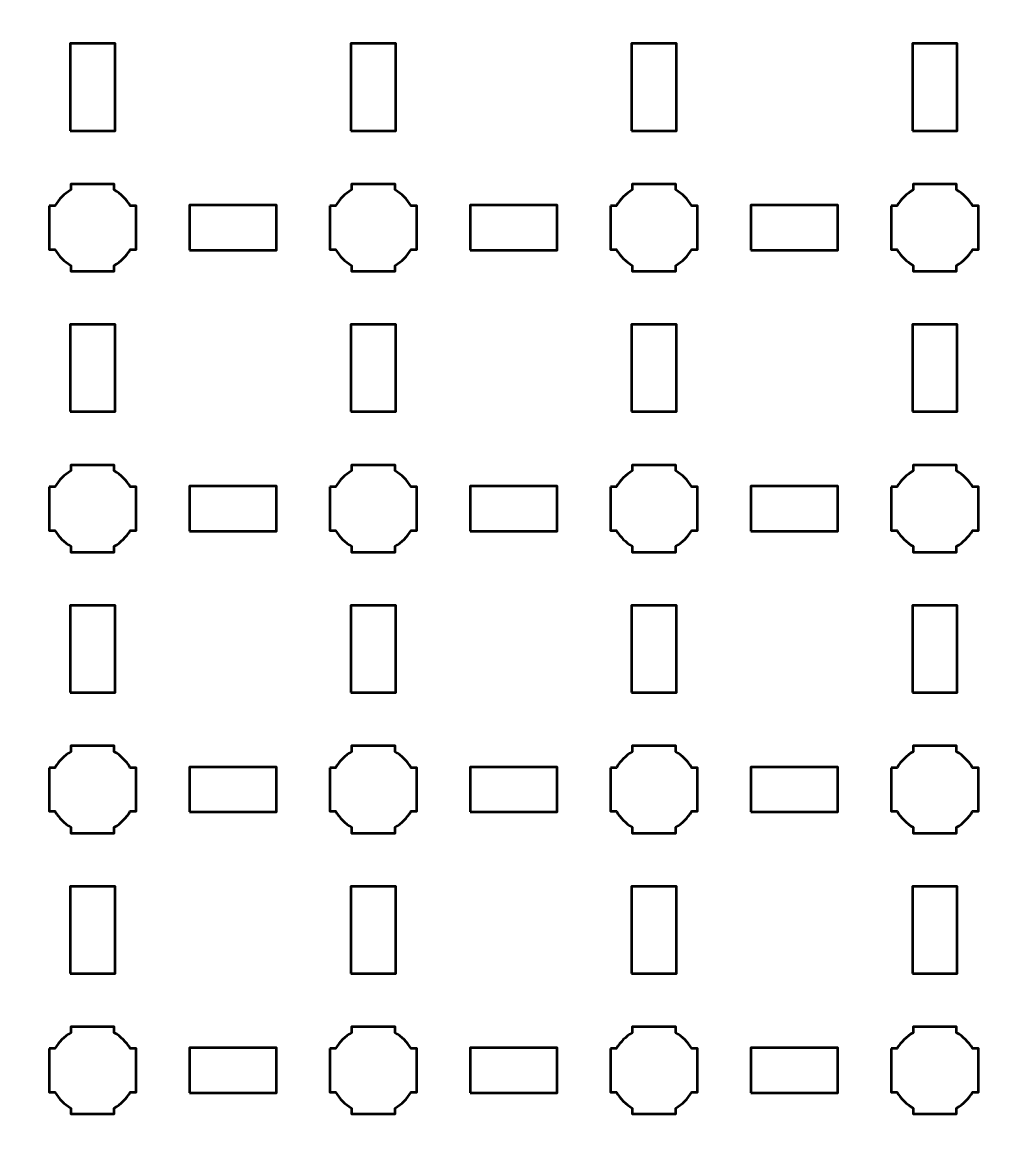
# Model space of a CAD drawing. Header units: centimetres. Extents: x -40.1 to 19.1, y -44.5 to 14.8.
# Drawn here: x -26 to -18.96, y -0.35 to 7.61 of the extents above; entities that cross this region are included whole.
import ezdxf

# ---------------------------------------------------------------- set-up
doc = ezdxf.new("R2010")
doc.units = ezdxf.units.CM
doc.header["$MEASUREMENT"] = 0
doc.layers.add('Layer 1', color=7, linetype='Continuous')

msp = doc.modelspace()

# ---------------------------------------------------------------- linework, layer by layer
at = {"layer": 'Layer 1', "color": 250, "lineweight": 53}
for points in [[(-25.66, 6.84), (-25.34, 6.84), (-25.34, 7.46), (-25.66, 7.46), (-25.66, 6.84)], [(-23.66, 6.84), (-23.34, 6.84), (-23.34, 7.46), (-23.66, 7.46), (-23.66, 6.84)], [(-21.66, 6.84), (-21.34, 6.84), (-21.34, 7.46), (-21.66, 7.46), (-21.66, 6.84)], [(-19.66, 6.84), (-19.34, 6.84), (-19.34, 7.46), (-19.66, 7.46), (-19.66, 6.84)], [(-24.81, 5.99), (-24.19, 5.99), (-24.19, 6.31), (-24.81, 6.31), (-24.81, 5.99)], [(-22.81, 5.99), (-22.19, 5.99), (-22.19, 6.31), (-22.81, 6.31), (-22.81, 5.99)], [(-20.81, 5.99), (-20.19, 5.99), (-20.19, 6.31), (-20.81, 6.31), (-20.81, 5.99)], [(-25.66, 4.84), (-25.34, 4.84), (-25.34, 5.46), (-25.66, 5.46), (-25.66, 4.84)], [(-23.66, 4.84), (-23.34, 4.84), (-23.34, 5.46), (-23.66, 5.46), (-23.66, 4.84)], [(-21.66, 4.84), (-21.34, 4.84), (-21.34, 5.46), (-21.66, 5.46), (-21.66, 4.84)], [(-19.66, 4.84), (-19.34, 4.84), (-19.34, 5.46), (-19.66, 5.46), (-19.66, 4.84)], [(-24.81, 3.99), (-24.19, 3.99), (-24.19, 4.31), (-24.81, 4.31), (-24.81, 3.99)], [(-22.81, 3.99), (-22.19, 3.99), (-22.19, 4.31), (-22.81, 4.31), (-22.81, 3.99)], [(-20.81, 3.99), (-20.19, 3.99), (-20.19, 4.31), (-20.81, 4.31), (-20.81, 3.99)], [(-25.66, 2.84), (-25.34, 2.84), (-25.34, 3.46), (-25.66, 3.46), (-25.66, 2.84)], [(-23.66, 2.84), (-23.34, 2.84), (-23.34, 3.46), (-23.66, 3.46), (-23.66, 2.84)], [(-21.66, 2.84), (-21.34, 2.84), (-21.34, 3.46), (-21.66, 3.46), (-21.66, 2.84)], [(-19.66, 2.84), (-19.34, 2.84), (-19.34, 3.46), (-19.66, 3.46), (-19.66, 2.84)], [(-24.81, 1.99), (-24.19, 1.99), (-24.19, 2.31), (-24.81, 2.31), (-24.81, 1.99)], [(-22.81, 1.99), (-22.19, 1.99), (-22.19, 2.31), (-22.81, 2.31), (-22.81, 1.99)], [(-20.81, 1.99), (-20.19, 1.99), (-20.19, 2.31), (-20.81, 2.31), (-20.81, 1.99)], [(-25.66, 0.84), (-25.34, 0.84), (-25.34, 1.46), (-25.66, 1.46), (-25.66, 0.84)], [(-23.66, 0.84), (-23.34, 0.84), (-23.34, 1.46), (-23.66, 1.46), (-23.66, 0.84)], [(-21.66, 0.84), (-21.34, 0.84), (-21.34, 1.46), (-21.66, 1.46), (-21.66, 0.84)], [(-19.66, 0.84), (-19.34, 0.84), (-19.34, 1.46), (-19.66, 1.46), (-19.66, 0.84)], [(-24.81, -0.01), (-24.19, -0.01), (-24.19, 0.31), (-24.81, 0.31), (-24.81, -0.01)], [(-22.81, -0.01), (-22.19, -0.01), (-22.19, 0.31), (-22.81, 0.31), (-22.81, -0.01)], [(-20.81, -0.01), (-20.19, -0.01), (-20.19, 0.31), (-20.81, 0.31), (-20.81, -0.01)]]:
    msp.add_lwpolyline(points, close=True, dxfattribs=at)
msp.add_open_spline([(-40.15, -44), (-40.15, -44), (-40.15, 14.3), (-40.15, 14.3), (-40.15, 14.3), (-40.15, 14.57609), (-39.92609, 14.8), (-39.65, 14.8), (-39.65, 14.8), (-39.65, 14.8), (18.65, 14.8), (18.65, 14.8), (18.65, 14.8), (18.92609, 14.8), (19.15, 14.57609), (19.15, 14.3), (19.15, 14.3), (19.15, 14.3), (19.15, -44), (19.15, -44), (19.15, -44), (19.15, -44.27609), (18.92609, -44.5), (18.65, -44.5), (18.65, -44.5), (18.65, -44.5), (-39.65, -44.5), (-39.65, -44.5), (-39.65, -44.5), (-39.92609, -44.5), (-40.15, -44.27609), (-40.15, -44)], degree=3, knots=[0, 0, 0, 0, 0.125, 0.125, 0.125, 0.125, 0.25, 0.25, 0.25, 0.25, 0.375, 0.375, 0.375, 0.375, 0.5, 0.5, 0.5, 0.5, 0.625, 0.625, 0.625, 0.625, 0.75, 0.75, 0.75, 0.75, 0.875, 0.875, 0.875, 0.875, 1, 1, 1, 1], dxfattribs=at)
at = {"layer": 'Layer 1', "lineweight": 53}
for points in [[(-25.81, 6.305), (-25.81, 6.305), (-25.76851, 6.305), (-25.76851, 6.305), (-25.76851, 6.305), (-25.74128, 6.35205), (-25.70205, 6.39128), (-25.655, 6.41851), (-25.655, 6.41851), (-25.655, 6.41851), (-25.655, 6.46), (-25.655, 6.46), (-25.655, 6.46), (-25.655, 6.46), (-25.5, 6.46), (-25.5, 6.46), (-25.5, 6.46), (-25.5, 6.46), (-25.345, 6.46), (-25.345, 6.46), (-25.345, 6.46), (-25.345, 6.46), (-25.345, 6.41851), (-25.345, 6.41851), (-25.345, 6.41851), (-25.29795, 6.39128), (-25.25872, 6.35205), (-25.23149, 6.305), (-25.23149, 6.305), (-25.23149, 6.305), (-25.19, 6.305), (-25.19, 6.305), (-25.19, 6.305), (-25.19, 6.305), (-25.19, 6.15), (-25.19, 6.15), (-25.19, 6.15), (-25.19, 6.15), (-25.19, 5.995), (-25.19, 5.995), (-25.19, 5.995), (-25.19, 5.995), (-25.23149, 5.995), (-25.23149, 5.995), (-25.23149, 5.995), (-25.25872, 5.94795), (-25.29795, 5.90872), (-25.345, 5.88149), (-25.345, 5.88149), (-25.345, 5.88149), (-25.345, 5.84), (-25.345, 5.84), (-25.345, 5.84), (-25.345, 5.84), (-25.5, 5.84), (-25.5, 5.84), (-25.5, 5.84), (-25.5, 5.84), (-25.655, 5.84), (-25.655, 5.84), (-25.655, 5.84), (-25.655, 5.84), (-25.655, 5.88149), (-25.655, 5.88149), (-25.655, 5.88149), (-25.70205, 5.90872), (-25.74128, 5.94795), (-25.76851, 5.995), (-25.76851, 5.995), (-25.76851, 5.995), (-25.81, 5.995), (-25.81, 5.995), (-25.81, 5.995), (-25.81, 5.995), (-25.81, 6.15), (-25.81, 6.15), (-25.81, 6.15), (-25.81, 6.15), (-25.81, 6.305), (-25.81, 6.305)], [(-23.81, 6.305), (-23.81, 6.305), (-23.76851, 6.305), (-23.76851, 6.305), (-23.76851, 6.305), (-23.74128, 6.35205), (-23.70205, 6.39128), (-23.655, 6.41851), (-23.655, 6.41851), (-23.655, 6.41851), (-23.655, 6.46), (-23.655, 6.46), (-23.655, 6.46), (-23.655, 6.46), (-23.5, 6.46), (-23.5, 6.46), (-23.5, 6.46), (-23.5, 6.46), (-23.345, 6.46), (-23.345, 6.46), (-23.345, 6.46), (-23.345, 6.46), (-23.345, 6.41851), (-23.345, 6.41851), (-23.345, 6.41851), (-23.29795, 6.39128), (-23.25872, 6.35205), (-23.23149, 6.305), (-23.23149, 6.305), (-23.23149, 6.305), (-23.19, 6.305), (-23.19, 6.305), (-23.19, 6.305), (-23.19, 6.305), (-23.19, 6.15), (-23.19, 6.15), (-23.19, 6.15), (-23.19, 6.15), (-23.19, 5.995), (-23.19, 5.995), (-23.19, 5.995), (-23.19, 5.995), (-23.23149, 5.995), (-23.23149, 5.995), (-23.23149, 5.995), (-23.25872, 5.94795), (-23.29795, 5.90872), (-23.345, 5.88149), (-23.345, 5.88149), (-23.345, 5.88149), (-23.345, 5.84), (-23.345, 5.84), (-23.345, 5.84), (-23.345, 5.84), (-23.5, 5.84), (-23.5, 5.84), (-23.5, 5.84), (-23.5, 5.84), (-23.655, 5.84), (-23.655, 5.84), (-23.655, 5.84), (-23.655, 5.84), (-23.655, 5.88149), (-23.655, 5.88149), (-23.655, 5.88149), (-23.70205, 5.90872), (-23.74128, 5.94795), (-23.76851, 5.995), (-23.76851, 5.995), (-23.76851, 5.995), (-23.81, 5.995), (-23.81, 5.995), (-23.81, 5.995), (-23.81, 5.995), (-23.81, 6.15), (-23.81, 6.15), (-23.81, 6.15), (-23.81, 6.15), (-23.81, 6.305), (-23.81, 6.305)], [(-21.81, 6.305), (-21.81, 6.305), (-21.76851, 6.305), (-21.76851, 6.305), (-21.76851, 6.305), (-21.74128, 6.35205), (-21.70205, 6.39128), (-21.655, 6.41851), (-21.655, 6.41851), (-21.655, 6.41851), (-21.655, 6.46), (-21.655, 6.46), (-21.655, 6.46), (-21.655, 6.46), (-21.5, 6.46), (-21.5, 6.46), (-21.5, 6.46), (-21.5, 6.46), (-21.345, 6.46), (-21.345, 6.46), (-21.345, 6.46), (-21.345, 6.46), (-21.345, 6.41851), (-21.345, 6.41851), (-21.345, 6.41851), (-21.29795, 6.39128), (-21.25872, 6.35205), (-21.23149, 6.305), (-21.23149, 6.305), (-21.23149, 6.305), (-21.19, 6.305), (-21.19, 6.305), (-21.19, 6.305), (-21.19, 6.305), (-21.19, 6.15), (-21.19, 6.15), (-21.19, 6.15), (-21.19, 6.15), (-21.19, 5.995), (-21.19, 5.995), (-21.19, 5.995), (-21.19, 5.995), (-21.23149, 5.995), (-21.23149, 5.995), (-21.23149, 5.995), (-21.25872, 5.94795), (-21.29795, 5.90872), (-21.345, 5.88149), (-21.345, 5.88149), (-21.345, 5.88149), (-21.345, 5.84), (-21.345, 5.84), (-21.345, 5.84), (-21.345, 5.84), (-21.5, 5.84), (-21.5, 5.84), (-21.5, 5.84), (-21.5, 5.84), (-21.655, 5.84), (-21.655, 5.84), (-21.655, 5.84), (-21.655, 5.84), (-21.655, 5.88149), (-21.655, 5.88149), (-21.655, 5.88149), (-21.70205, 5.90872), (-21.74128, 5.94795), (-21.76851, 5.995), (-21.76851, 5.995), (-21.76851, 5.995), (-21.81, 5.995), (-21.81, 5.995), (-21.81, 5.995), (-21.81, 5.995), (-21.81, 6.15), (-21.81, 6.15), (-21.81, 6.15), (-21.81, 6.15), (-21.81, 6.305), (-21.81, 6.305)], [(-19.81, 6.305), (-19.81, 6.305), (-19.76851, 6.305), (-19.76851, 6.305), (-19.76851, 6.305), (-19.74128, 6.35205), (-19.70205, 6.39128), (-19.655, 6.41851), (-19.655, 6.41851), (-19.655, 6.41851), (-19.655, 6.46), (-19.655, 6.46), (-19.655, 6.46), (-19.655, 6.46), (-19.5, 6.46), (-19.5, 6.46), (-19.5, 6.46), (-19.5, 6.46), (-19.345, 6.46), (-19.345, 6.46), (-19.345, 6.46), (-19.345, 6.46), (-19.345, 6.41851), (-19.345, 6.41851), (-19.345, 6.41851), (-19.29795, 6.39128), (-19.25872, 6.35205), (-19.23149, 6.305), (-19.23149, 6.305), (-19.23149, 6.305), (-19.19, 6.305), (-19.19, 6.305), (-19.19, 6.305), (-19.19, 6.305), (-19.19, 6.15), (-19.19, 6.15), (-19.19, 6.15), (-19.19, 6.15), (-19.19, 5.995), (-19.19, 5.995), (-19.19, 5.995), (-19.19, 5.995), (-19.23149, 5.995), (-19.23149, 5.995), (-19.23149, 5.995), (-19.25872, 5.94795), (-19.29795, 5.90872), (-19.345, 5.88149), (-19.345, 5.88149), (-19.345, 5.88149), (-19.345, 5.84), (-19.345, 5.84), (-19.345, 5.84), (-19.345, 5.84), (-19.5, 5.84), (-19.5, 5.84), (-19.5, 5.84), (-19.5, 5.84), (-19.655, 5.84), (-19.655, 5.84), (-19.655, 5.84), (-19.655, 5.84), (-19.655, 5.88149), (-19.655, 5.88149), (-19.655, 5.88149), (-19.70205, 5.90872), (-19.74128, 5.94795), (-19.76851, 5.995), (-19.76851, 5.995), (-19.76851, 5.995), (-19.81, 5.995), (-19.81, 5.995), (-19.81, 5.995), (-19.81, 5.995), (-19.81, 6.15), (-19.81, 6.15), (-19.81, 6.15), (-19.81, 6.15), (-19.81, 6.305), (-19.81, 6.305)], [(-25.81, 4.305), (-25.81, 4.305), (-25.76851, 4.305), (-25.76851, 4.305), (-25.76851, 4.305), (-25.74128, 4.35205), (-25.70205, 4.39128), (-25.655, 4.41851), (-25.655, 4.41851), (-25.655, 4.41851), (-25.655, 4.46), (-25.655, 4.46), (-25.655, 4.46), (-25.655, 4.46), (-25.5, 4.46), (-25.5, 4.46), (-25.5, 4.46), (-25.5, 4.46), (-25.345, 4.46), (-25.345, 4.46), (-25.345, 4.46), (-25.345, 4.46), (-25.345, 4.41851), (-25.345, 4.41851), (-25.345, 4.41851), (-25.29795, 4.39128), (-25.25872, 4.35205), (-25.23149, 4.305), (-25.23149, 4.305), (-25.23149, 4.305), (-25.19, 4.305), (-25.19, 4.305), (-25.19, 4.305), (-25.19, 4.305), (-25.19, 4.15), (-25.19, 4.15), (-25.19, 4.15), (-25.19, 4.15), (-25.19, 3.995), (-25.19, 3.995), (-25.19, 3.995), (-25.19, 3.995), (-25.23149, 3.995), (-25.23149, 3.995), (-25.23149, 3.995), (-25.25872, 3.94795), (-25.29795, 3.90872), (-25.345, 3.88149), (-25.345, 3.88149), (-25.345, 3.88149), (-25.345, 3.84), (-25.345, 3.84), (-25.345, 3.84), (-25.345, 3.84), (-25.5, 3.84), (-25.5, 3.84), (-25.5, 3.84), (-25.5, 3.84), (-25.655, 3.84), (-25.655, 3.84), (-25.655, 3.84), (-25.655, 3.84), (-25.655, 3.88149), (-25.655, 3.88149), (-25.655, 3.88149), (-25.70205, 3.90872), (-25.74128, 3.94795), (-25.76851, 3.995), (-25.76851, 3.995), (-25.76851, 3.995), (-25.81, 3.995), (-25.81, 3.995), (-25.81, 3.995), (-25.81, 3.995), (-25.81, 4.15), (-25.81, 4.15), (-25.81, 4.15), (-25.81, 4.15), (-25.81, 4.305), (-25.81, 4.305)], [(-23.81, 4.305), (-23.81, 4.305), (-23.76851, 4.305), (-23.76851, 4.305), (-23.76851, 4.305), (-23.74128, 4.35205), (-23.70205, 4.39128), (-23.655, 4.41851), (-23.655, 4.41851), (-23.655, 4.41851), (-23.655, 4.46), (-23.655, 4.46), (-23.655, 4.46), (-23.655, 4.46), (-23.5, 4.46), (-23.5, 4.46), (-23.5, 4.46), (-23.5, 4.46), (-23.345, 4.46), (-23.345, 4.46), (-23.345, 4.46), (-23.345, 4.46), (-23.345, 4.41851), (-23.345, 4.41851), (-23.345, 4.41851), (-23.29795, 4.39128), (-23.25872, 4.35205), (-23.23149, 4.305), (-23.23149, 4.305), (-23.23149, 4.305), (-23.19, 4.305), (-23.19, 4.305), (-23.19, 4.305), (-23.19, 4.305), (-23.19, 4.15), (-23.19, 4.15), (-23.19, 4.15), (-23.19, 4.15), (-23.19, 3.995), (-23.19, 3.995), (-23.19, 3.995), (-23.19, 3.995), (-23.23149, 3.995), (-23.23149, 3.995), (-23.23149, 3.995), (-23.25872, 3.94795), (-23.29795, 3.90872), (-23.345, 3.88149), (-23.345, 3.88149), (-23.345, 3.88149), (-23.345, 3.84), (-23.345, 3.84), (-23.345, 3.84), (-23.345, 3.84), (-23.5, 3.84), (-23.5, 3.84), (-23.5, 3.84), (-23.5, 3.84), (-23.655, 3.84), (-23.655, 3.84), (-23.655, 3.84), (-23.655, 3.84), (-23.655, 3.88149), (-23.655, 3.88149), (-23.655, 3.88149), (-23.70205, 3.90872), (-23.74128, 3.94795), (-23.76851, 3.995), (-23.76851, 3.995), (-23.76851, 3.995), (-23.81, 3.995), (-23.81, 3.995), (-23.81, 3.995), (-23.81, 3.995), (-23.81, 4.15), (-23.81, 4.15), (-23.81, 4.15), (-23.81, 4.15), (-23.81, 4.305), (-23.81, 4.305)], [(-21.81, 4.305), (-21.81, 4.305), (-21.76851, 4.305), (-21.76851, 4.305), (-21.76851, 4.305), (-21.74128, 4.35205), (-21.70205, 4.39128), (-21.655, 4.41851), (-21.655, 4.41851), (-21.655, 4.41851), (-21.655, 4.46), (-21.655, 4.46), (-21.655, 4.46), (-21.655, 4.46), (-21.5, 4.46), (-21.5, 4.46), (-21.5, 4.46), (-21.5, 4.46), (-21.345, 4.46), (-21.345, 4.46), (-21.345, 4.46), (-21.345, 4.46), (-21.345, 4.41851), (-21.345, 4.41851), (-21.345, 4.41851), (-21.29795, 4.39128), (-21.25872, 4.35205), (-21.23149, 4.305), (-21.23149, 4.305), (-21.23149, 4.305), (-21.19, 4.305), (-21.19, 4.305), (-21.19, 4.305), (-21.19, 4.305), (-21.19, 4.15), (-21.19, 4.15), (-21.19, 4.15), (-21.19, 4.15), (-21.19, 3.995), (-21.19, 3.995), (-21.19, 3.995), (-21.19, 3.995), (-21.23149, 3.995), (-21.23149, 3.995), (-21.23149, 3.995), (-21.25872, 3.94795), (-21.29795, 3.90872), (-21.345, 3.88149), (-21.345, 3.88149), (-21.345, 3.88149), (-21.345, 3.84), (-21.345, 3.84), (-21.345, 3.84), (-21.345, 3.84), (-21.5, 3.84), (-21.5, 3.84), (-21.5, 3.84), (-21.5, 3.84), (-21.655, 3.84), (-21.655, 3.84), (-21.655, 3.84), (-21.655, 3.84), (-21.655, 3.88149), (-21.655, 3.88149), (-21.655, 3.88149), (-21.70205, 3.90872), (-21.74128, 3.94795), (-21.76851, 3.995), (-21.76851, 3.995), (-21.76851, 3.995), (-21.81, 3.995), (-21.81, 3.995), (-21.81, 3.995), (-21.81, 3.995), (-21.81, 4.15), (-21.81, 4.15), (-21.81, 4.15), (-21.81, 4.15), (-21.81, 4.305), (-21.81, 4.305)], [(-19.81, 4.305), (-19.81, 4.305), (-19.76851, 4.305), (-19.76851, 4.305), (-19.76851, 4.305), (-19.74128, 4.35205), (-19.70205, 4.39128), (-19.655, 4.41851), (-19.655, 4.41851), (-19.655, 4.41851), (-19.655, 4.46), (-19.655, 4.46), (-19.655, 4.46), (-19.655, 4.46), (-19.5, 4.46), (-19.5, 4.46), (-19.5, 4.46), (-19.5, 4.46), (-19.345, 4.46), (-19.345, 4.46), (-19.345, 4.46), (-19.345, 4.46), (-19.345, 4.41851), (-19.345, 4.41851), (-19.345, 4.41851), (-19.29795, 4.39128), (-19.25872, 4.35205), (-19.23149, 4.305), (-19.23149, 4.305), (-19.23149, 4.305), (-19.19, 4.305), (-19.19, 4.305), (-19.19, 4.305), (-19.19, 4.305), (-19.19, 4.15), (-19.19, 4.15), (-19.19, 4.15), (-19.19, 4.15), (-19.19, 3.995), (-19.19, 3.995), (-19.19, 3.995), (-19.19, 3.995), (-19.23149, 3.995), (-19.23149, 3.995), (-19.23149, 3.995), (-19.25872, 3.94795), (-19.29795, 3.90872), (-19.345, 3.88149), (-19.345, 3.88149), (-19.345, 3.88149), (-19.345, 3.84), (-19.345, 3.84), (-19.345, 3.84), (-19.345, 3.84), (-19.5, 3.84), (-19.5, 3.84), (-19.5, 3.84), (-19.5, 3.84), (-19.655, 3.84), (-19.655, 3.84), (-19.655, 3.84), (-19.655, 3.84), (-19.655, 3.88149), (-19.655, 3.88149), (-19.655, 3.88149), (-19.70205, 3.90872), (-19.74128, 3.94795), (-19.76851, 3.995), (-19.76851, 3.995), (-19.76851, 3.995), (-19.81, 3.995), (-19.81, 3.995), (-19.81, 3.995), (-19.81, 3.995), (-19.81, 4.15), (-19.81, 4.15), (-19.81, 4.15), (-19.81, 4.15), (-19.81, 4.305), (-19.81, 4.305)], [(-25.81, 2.305), (-25.81, 2.305), (-25.76851, 2.305), (-25.76851, 2.305), (-25.76851, 2.305), (-25.74128, 2.35205), (-25.70205, 2.39128), (-25.655, 2.41851), (-25.655, 2.41851), (-25.655, 2.41851), (-25.655, 2.46), (-25.655, 2.46), (-25.655, 2.46), (-25.655, 2.46), (-25.5, 2.46), (-25.5, 2.46), (-25.5, 2.46), (-25.5, 2.46), (-25.345, 2.46), (-25.345, 2.46), (-25.345, 2.46), (-25.345, 2.46), (-25.345, 2.41851), (-25.345, 2.41851), (-25.345, 2.41851), (-25.29795, 2.39128), (-25.25872, 2.35205), (-25.23149, 2.305), (-25.23149, 2.305), (-25.23149, 2.305), (-25.19, 2.305), (-25.19, 2.305), (-25.19, 2.305), (-25.19, 2.305), (-25.19, 2.15), (-25.19, 2.15), (-25.19, 2.15), (-25.19, 2.15), (-25.19, 1.995), (-25.19, 1.995), (-25.19, 1.995), (-25.19, 1.995), (-25.23149, 1.995), (-25.23149, 1.995), (-25.23149, 1.995), (-25.25872, 1.94795), (-25.29795, 1.90872), (-25.345, 1.88149), (-25.345, 1.88149), (-25.345, 1.88149), (-25.345, 1.84), (-25.345, 1.84), (-25.345, 1.84), (-25.345, 1.84), (-25.5, 1.84), (-25.5, 1.84), (-25.5, 1.84), (-25.5, 1.84), (-25.655, 1.84), (-25.655, 1.84), (-25.655, 1.84), (-25.655, 1.84), (-25.655, 1.88149), (-25.655, 1.88149), (-25.655, 1.88149), (-25.70205, 1.90872), (-25.74128, 1.94795), (-25.76851, 1.995), (-25.76851, 1.995), (-25.76851, 1.995), (-25.81, 1.995), (-25.81, 1.995), (-25.81, 1.995), (-25.81, 1.995), (-25.81, 2.15), (-25.81, 2.15), (-25.81, 2.15), (-25.81, 2.15), (-25.81, 2.305), (-25.81, 2.305)], [(-23.81, 2.305), (-23.81, 2.305), (-23.76851, 2.305), (-23.76851, 2.305), (-23.76851, 2.305), (-23.74128, 2.35205), (-23.70205, 2.39128), (-23.655, 2.41851), (-23.655, 2.41851), (-23.655, 2.41851), (-23.655, 2.46), (-23.655, 2.46), (-23.655, 2.46), (-23.655, 2.46), (-23.5, 2.46), (-23.5, 2.46), (-23.5, 2.46), (-23.5, 2.46), (-23.345, 2.46), (-23.345, 2.46), (-23.345, 2.46), (-23.345, 2.46), (-23.345, 2.41851), (-23.345, 2.41851), (-23.345, 2.41851), (-23.29795, 2.39128), (-23.25872, 2.35205), (-23.23149, 2.305), (-23.23149, 2.305), (-23.23149, 2.305), (-23.19, 2.305), (-23.19, 2.305), (-23.19, 2.305), (-23.19, 2.305), (-23.19, 2.15), (-23.19, 2.15), (-23.19, 2.15), (-23.19, 2.15), (-23.19, 1.995), (-23.19, 1.995), (-23.19, 1.995), (-23.19, 1.995), (-23.23149, 1.995), (-23.23149, 1.995), (-23.23149, 1.995), (-23.25872, 1.94795), (-23.29795, 1.90872), (-23.345, 1.88149), (-23.345, 1.88149), (-23.345, 1.88149), (-23.345, 1.84), (-23.345, 1.84), (-23.345, 1.84), (-23.345, 1.84), (-23.5, 1.84), (-23.5, 1.84), (-23.5, 1.84), (-23.5, 1.84), (-23.655, 1.84), (-23.655, 1.84), (-23.655, 1.84), (-23.655, 1.84), (-23.655, 1.88149), (-23.655, 1.88149), (-23.655, 1.88149), (-23.70205, 1.90872), (-23.74128, 1.94795), (-23.76851, 1.995), (-23.76851, 1.995), (-23.76851, 1.995), (-23.81, 1.995), (-23.81, 1.995), (-23.81, 1.995), (-23.81, 1.995), (-23.81, 2.15), (-23.81, 2.15), (-23.81, 2.15), (-23.81, 2.15), (-23.81, 2.305), (-23.81, 2.305)], [(-21.81, 2.305), (-21.81, 2.305), (-21.76851, 2.305), (-21.76851, 2.305), (-21.76851, 2.305), (-21.74128, 2.35205), (-21.70205, 2.39128), (-21.655, 2.41851), (-21.655, 2.41851), (-21.655, 2.41851), (-21.655, 2.46), (-21.655, 2.46), (-21.655, 2.46), (-21.655, 2.46), (-21.5, 2.46), (-21.5, 2.46), (-21.5, 2.46), (-21.5, 2.46), (-21.345, 2.46), (-21.345, 2.46), (-21.345, 2.46), (-21.345, 2.46), (-21.345, 2.41851), (-21.345, 2.41851), (-21.345, 2.41851), (-21.29795, 2.39128), (-21.25872, 2.35205), (-21.23149, 2.305), (-21.23149, 2.305), (-21.23149, 2.305), (-21.19, 2.305), (-21.19, 2.305), (-21.19, 2.305), (-21.19, 2.305), (-21.19, 2.15), (-21.19, 2.15), (-21.19, 2.15), (-21.19, 2.15), (-21.19, 1.995), (-21.19, 1.995), (-21.19, 1.995), (-21.19, 1.995), (-21.23149, 1.995), (-21.23149, 1.995), (-21.23149, 1.995), (-21.25872, 1.94795), (-21.29795, 1.90872), (-21.345, 1.88149), (-21.345, 1.88149), (-21.345, 1.88149), (-21.345, 1.84), (-21.345, 1.84), (-21.345, 1.84), (-21.345, 1.84), (-21.5, 1.84), (-21.5, 1.84), (-21.5, 1.84), (-21.5, 1.84), (-21.655, 1.84), (-21.655, 1.84), (-21.655, 1.84), (-21.655, 1.84), (-21.655, 1.88149), (-21.655, 1.88149), (-21.655, 1.88149), (-21.70205, 1.90872), (-21.74128, 1.94795), (-21.76851, 1.995), (-21.76851, 1.995), (-21.76851, 1.995), (-21.81, 1.995), (-21.81, 1.995), (-21.81, 1.995), (-21.81, 1.995), (-21.81, 2.15), (-21.81, 2.15), (-21.81, 2.15), (-21.81, 2.15), (-21.81, 2.305), (-21.81, 2.305)], [(-19.81, 2.305), (-19.81, 2.305), (-19.76851, 2.305), (-19.76851, 2.305), (-19.76851, 2.305), (-19.74128, 2.35205), (-19.70205, 2.39128), (-19.655, 2.41851), (-19.655, 2.41851), (-19.655, 2.41851), (-19.655, 2.46), (-19.655, 2.46), (-19.655, 2.46), (-19.655, 2.46), (-19.5, 2.46), (-19.5, 2.46), (-19.5, 2.46), (-19.5, 2.46), (-19.345, 2.46), (-19.345, 2.46), (-19.345, 2.46), (-19.345, 2.46), (-19.345, 2.41851), (-19.345, 2.41851), (-19.345, 2.41851), (-19.29795, 2.39128), (-19.25872, 2.35205), (-19.23149, 2.305), (-19.23149, 2.305), (-19.23149, 2.305), (-19.19, 2.305), (-19.19, 2.305), (-19.19, 2.305), (-19.19, 2.305), (-19.19, 2.15), (-19.19, 2.15), (-19.19, 2.15), (-19.19, 2.15), (-19.19, 1.995), (-19.19, 1.995), (-19.19, 1.995), (-19.19, 1.995), (-19.23149, 1.995), (-19.23149, 1.995), (-19.23149, 1.995), (-19.25872, 1.94795), (-19.29795, 1.90872), (-19.345, 1.88149), (-19.345, 1.88149), (-19.345, 1.88149), (-19.345, 1.84), (-19.345, 1.84), (-19.345, 1.84), (-19.345, 1.84), (-19.5, 1.84), (-19.5, 1.84), (-19.5, 1.84), (-19.5, 1.84), (-19.655, 1.84), (-19.655, 1.84), (-19.655, 1.84), (-19.655, 1.84), (-19.655, 1.88149), (-19.655, 1.88149), (-19.655, 1.88149), (-19.70205, 1.90872), (-19.74128, 1.94795), (-19.76851, 1.995), (-19.76851, 1.995), (-19.76851, 1.995), (-19.81, 1.995), (-19.81, 1.995), (-19.81, 1.995), (-19.81, 1.995), (-19.81, 2.15), (-19.81, 2.15), (-19.81, 2.15), (-19.81, 2.15), (-19.81, 2.305), (-19.81, 2.305)], [(-25.81, 0.305), (-25.81, 0.305), (-25.76851, 0.305), (-25.76851, 0.305), (-25.76851, 0.305), (-25.74128, 0.35205), (-25.70205, 0.39128), (-25.655, 0.41851), (-25.655, 0.41851), (-25.655, 0.41851), (-25.655, 0.46), (-25.655, 0.46), (-25.655, 0.46), (-25.655, 0.46), (-25.5, 0.46), (-25.5, 0.46), (-25.5, 0.46), (-25.5, 0.46), (-25.345, 0.46), (-25.345, 0.46), (-25.345, 0.46), (-25.345, 0.46), (-25.345, 0.41851), (-25.345, 0.41851), (-25.345, 0.41851), (-25.29795, 0.39128), (-25.25872, 0.35205), (-25.23149, 0.305), (-25.23149, 0.305), (-25.23149, 0.305), (-25.19, 0.305), (-25.19, 0.305), (-25.19, 0.305), (-25.19, 0.305), (-25.19, 0.15), (-25.19, 0.15), (-25.19, 0.15), (-25.19, 0.15), (-25.19, -0.005), (-25.19, -0.005), (-25.19, -0.005), (-25.19, -0.005), (-25.23149, -0.005), (-25.23149, -0.005), (-25.23149, -0.005), (-25.25872, -0.05205), (-25.29795, -0.09128), (-25.345, -0.11851), (-25.345, -0.11851), (-25.345, -0.11851), (-25.345, -0.16), (-25.345, -0.16), (-25.345, -0.16), (-25.345, -0.16), (-25.5, -0.16), (-25.5, -0.16), (-25.5, -0.16), (-25.5, -0.16), (-25.655, -0.16), (-25.655, -0.16), (-25.655, -0.16), (-25.655, -0.16), (-25.655, -0.11851), (-25.655, -0.11851), (-25.655, -0.11851), (-25.70205, -0.09128), (-25.74128, -0.05205), (-25.76851, -0.005), (-25.76851, -0.005), (-25.76851, -0.005), (-25.81, -0.005), (-25.81, -0.005), (-25.81, -0.005), (-25.81, -0.005), (-25.81, 0.15), (-25.81, 0.15), (-25.81, 0.15), (-25.81, 0.15), (-25.81, 0.305), (-25.81, 0.305)], [(-23.81, 0.305), (-23.81, 0.305), (-23.76851, 0.305), (-23.76851, 0.305), (-23.76851, 0.305), (-23.74128, 0.35205), (-23.70205, 0.39128), (-23.655, 0.41851), (-23.655, 0.41851), (-23.655, 0.41851), (-23.655, 0.46), (-23.655, 0.46), (-23.655, 0.46), (-23.655, 0.46), (-23.5, 0.46), (-23.5, 0.46), (-23.5, 0.46), (-23.5, 0.46), (-23.345, 0.46), (-23.345, 0.46), (-23.345, 0.46), (-23.345, 0.46), (-23.345, 0.41851), (-23.345, 0.41851), (-23.345, 0.41851), (-23.29795, 0.39128), (-23.25872, 0.35205), (-23.23149, 0.305), (-23.23149, 0.305), (-23.23149, 0.305), (-23.19, 0.305), (-23.19, 0.305), (-23.19, 0.305), (-23.19, 0.305), (-23.19, 0.15), (-23.19, 0.15), (-23.19, 0.15), (-23.19, 0.15), (-23.19, -0.005), (-23.19, -0.005), (-23.19, -0.005), (-23.19, -0.005), (-23.23149, -0.005), (-23.23149, -0.005), (-23.23149, -0.005), (-23.25872, -0.05205), (-23.29795, -0.09128), (-23.345, -0.11851), (-23.345, -0.11851), (-23.345, -0.11851), (-23.345, -0.16), (-23.345, -0.16), (-23.345, -0.16), (-23.345, -0.16), (-23.5, -0.16), (-23.5, -0.16), (-23.5, -0.16), (-23.5, -0.16), (-23.655, -0.16), (-23.655, -0.16), (-23.655, -0.16), (-23.655, -0.16), (-23.655, -0.11851), (-23.655, -0.11851), (-23.655, -0.11851), (-23.70205, -0.09128), (-23.74128, -0.05205), (-23.76851, -0.005), (-23.76851, -0.005), (-23.76851, -0.005), (-23.81, -0.005), (-23.81, -0.005), (-23.81, -0.005), (-23.81, -0.005), (-23.81, 0.15), (-23.81, 0.15), (-23.81, 0.15), (-23.81, 0.15), (-23.81, 0.305), (-23.81, 0.305)], [(-21.81, 0.305), (-21.81, 0.305), (-21.76851, 0.305), (-21.76851, 0.305), (-21.76851, 0.305), (-21.74128, 0.35205), (-21.70205, 0.39128), (-21.655, 0.41851), (-21.655, 0.41851), (-21.655, 0.41851), (-21.655, 0.46), (-21.655, 0.46), (-21.655, 0.46), (-21.655, 0.46), (-21.5, 0.46), (-21.5, 0.46), (-21.5, 0.46), (-21.5, 0.46), (-21.345, 0.46), (-21.345, 0.46), (-21.345, 0.46), (-21.345, 0.46), (-21.345, 0.41851), (-21.345, 0.41851), (-21.345, 0.41851), (-21.29795, 0.39128), (-21.25872, 0.35205), (-21.23149, 0.305), (-21.23149, 0.305), (-21.23149, 0.305), (-21.19, 0.305), (-21.19, 0.305), (-21.19, 0.305), (-21.19, 0.305), (-21.19, 0.15), (-21.19, 0.15), (-21.19, 0.15), (-21.19, 0.15), (-21.19, -0.005), (-21.19, -0.005), (-21.19, -0.005), (-21.19, -0.005), (-21.23149, -0.005), (-21.23149, -0.005), (-21.23149, -0.005), (-21.25872, -0.05205), (-21.29795, -0.09128), (-21.345, -0.11851), (-21.345, -0.11851), (-21.345, -0.11851), (-21.345, -0.16), (-21.345, -0.16), (-21.345, -0.16), (-21.345, -0.16), (-21.5, -0.16), (-21.5, -0.16), (-21.5, -0.16), (-21.5, -0.16), (-21.655, -0.16), (-21.655, -0.16), (-21.655, -0.16), (-21.655, -0.16), (-21.655, -0.11851), (-21.655, -0.11851), (-21.655, -0.11851), (-21.70205, -0.09128), (-21.74128, -0.05205), (-21.76851, -0.005), (-21.76851, -0.005), (-21.76851, -0.005), (-21.81, -0.005), (-21.81, -0.005), (-21.81, -0.005), (-21.81, -0.005), (-21.81, 0.15), (-21.81, 0.15), (-21.81, 0.15), (-21.81, 0.15), (-21.81, 0.305), (-21.81, 0.305)], [(-19.81, 0.305), (-19.81, 0.305), (-19.76851, 0.305), (-19.76851, 0.305), (-19.76851, 0.305), (-19.74128, 0.35205), (-19.70205, 0.39128), (-19.655, 0.41851), (-19.655, 0.41851), (-19.655, 0.41851), (-19.655, 0.46), (-19.655, 0.46), (-19.655, 0.46), (-19.655, 0.46), (-19.5, 0.46), (-19.5, 0.46), (-19.5, 0.46), (-19.5, 0.46), (-19.345, 0.46), (-19.345, 0.46), (-19.345, 0.46), (-19.345, 0.46), (-19.345, 0.41851), (-19.345, 0.41851), (-19.345, 0.41851), (-19.29795, 0.39128), (-19.25872, 0.35205), (-19.23149, 0.305), (-19.23149, 0.305), (-19.23149, 0.305), (-19.19, 0.305), (-19.19, 0.305), (-19.19, 0.305), (-19.19, 0.305), (-19.19, 0.15), (-19.19, 0.15), (-19.19, 0.15), (-19.19, 0.15), (-19.19, -0.005), (-19.19, -0.005), (-19.19, -0.005), (-19.19, -0.005), (-19.23149, -0.005), (-19.23149, -0.005), (-19.23149, -0.005), (-19.25872, -0.05205), (-19.29795, -0.09128), (-19.345, -0.11851), (-19.345, -0.11851), (-19.345, -0.11851), (-19.345, -0.16), (-19.345, -0.16), (-19.345, -0.16), (-19.345, -0.16), (-19.5, -0.16), (-19.5, -0.16), (-19.5, -0.16), (-19.5, -0.16), (-19.655, -0.16), (-19.655, -0.16), (-19.655, -0.16), (-19.655, -0.16), (-19.655, -0.11851), (-19.655, -0.11851), (-19.655, -0.11851), (-19.70205, -0.09128), (-19.74128, -0.05205), (-19.76851, -0.005), (-19.76851, -0.005), (-19.76851, -0.005), (-19.81, -0.005), (-19.81, -0.005), (-19.81, -0.005), (-19.81, -0.005), (-19.81, 0.15), (-19.81, 0.15), (-19.81, 0.15), (-19.81, 0.15), (-19.81, 0.305), (-19.81, 0.305)]]:
    msp.add_open_spline(points, degree=3, knots=[0, 0, 0, 0, 0.05, 0.05, 0.05, 0.05, 0.1, 0.1, 0.1, 0.1, 0.15, 0.15, 0.15, 0.15, 0.2, 0.2, 0.2, 0.2, 0.25, 0.25, 0.25, 0.25, 0.3, 0.3, 0.3, 0.3, 0.35, 0.35, 0.35, 0.35, 0.4, 0.4, 0.4, 0.4, 0.45, 0.45, 0.45, 0.45, 0.5, 0.5, 0.5, 0.5, 0.55, 0.55, 0.55, 0.55, 0.6, 0.6, 0.6, 0.6, 0.65, 0.65, 0.65, 0.65, 0.7, 0.7, 0.7, 0.7, 0.75, 0.75, 0.75, 0.75, 0.8, 0.8, 0.8, 0.8, 0.85, 0.85, 0.85, 0.85, 0.9, 0.9, 0.9, 0.9, 0.95, 0.95, 0.95, 0.95, 1, 1, 1, 1], dxfattribs=at)

doc.saveas('drawing.dxf')
